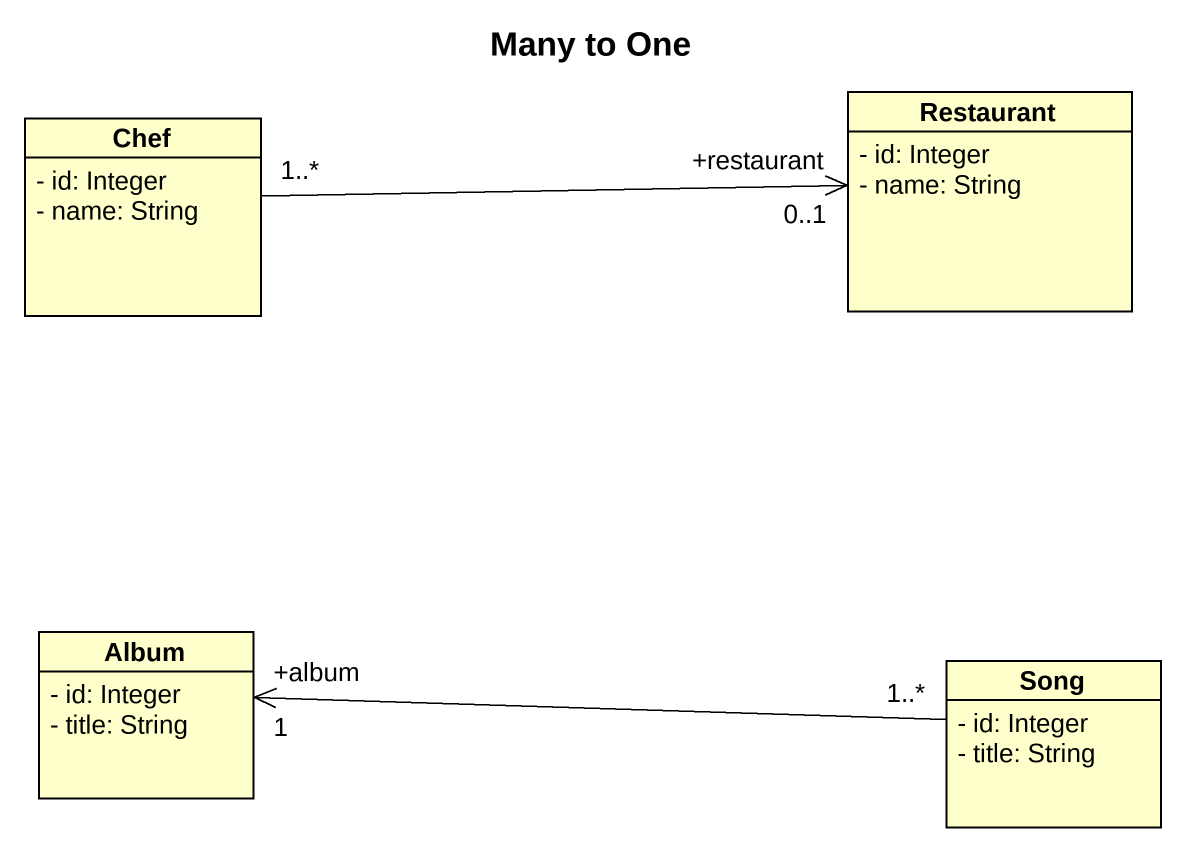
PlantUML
@startuml
title Many to One
hide circle
hide empty members
skinparam classAttributeIconSize 0
class Restaurant {
  - id: Integer
  - name: String
}
class Chef {
  - id: Integer
  - name: String
}
class Album {
  - id: Integer
  - title: String
}
class Song {
  - id: Integer
  - title: String
}
Chef "1..*" -right-> "+restaurant\n0..1" Restaurant
Album "+album\n1" <-right- "1..*" Song
@enduml
